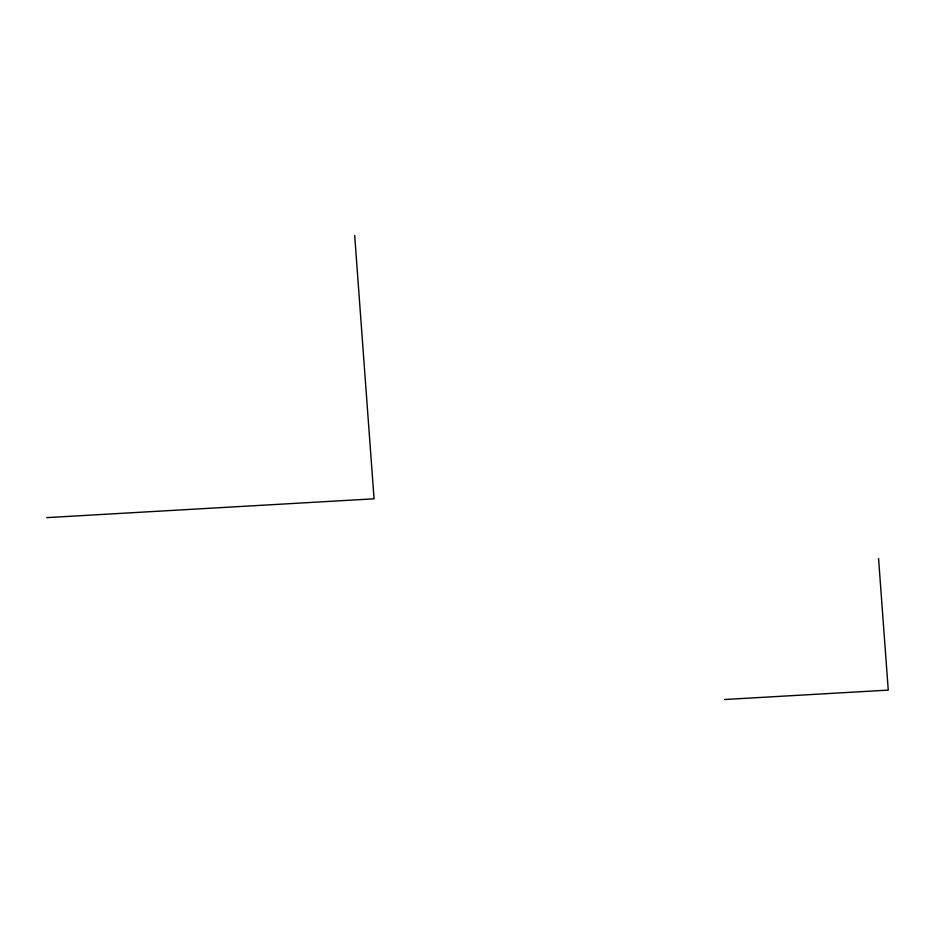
<?xml version="1.0" encoding="UTF-8"?>
<svg xmlns="http://www.w3.org/2000/svg" width="935" height="935" viewBox="0 0 935 935"><rect width="100%" height="100%" fill="white"/><g stroke="black" fill="none" stroke-linecap="round" stroke-linejoin="round"><path stroke-width="1.4" d="M46.75 517.628L374.058 498.811L354.681 235.48M724.602 699.52L888.25 690.112L878.561 558.452"/></g></svg>
